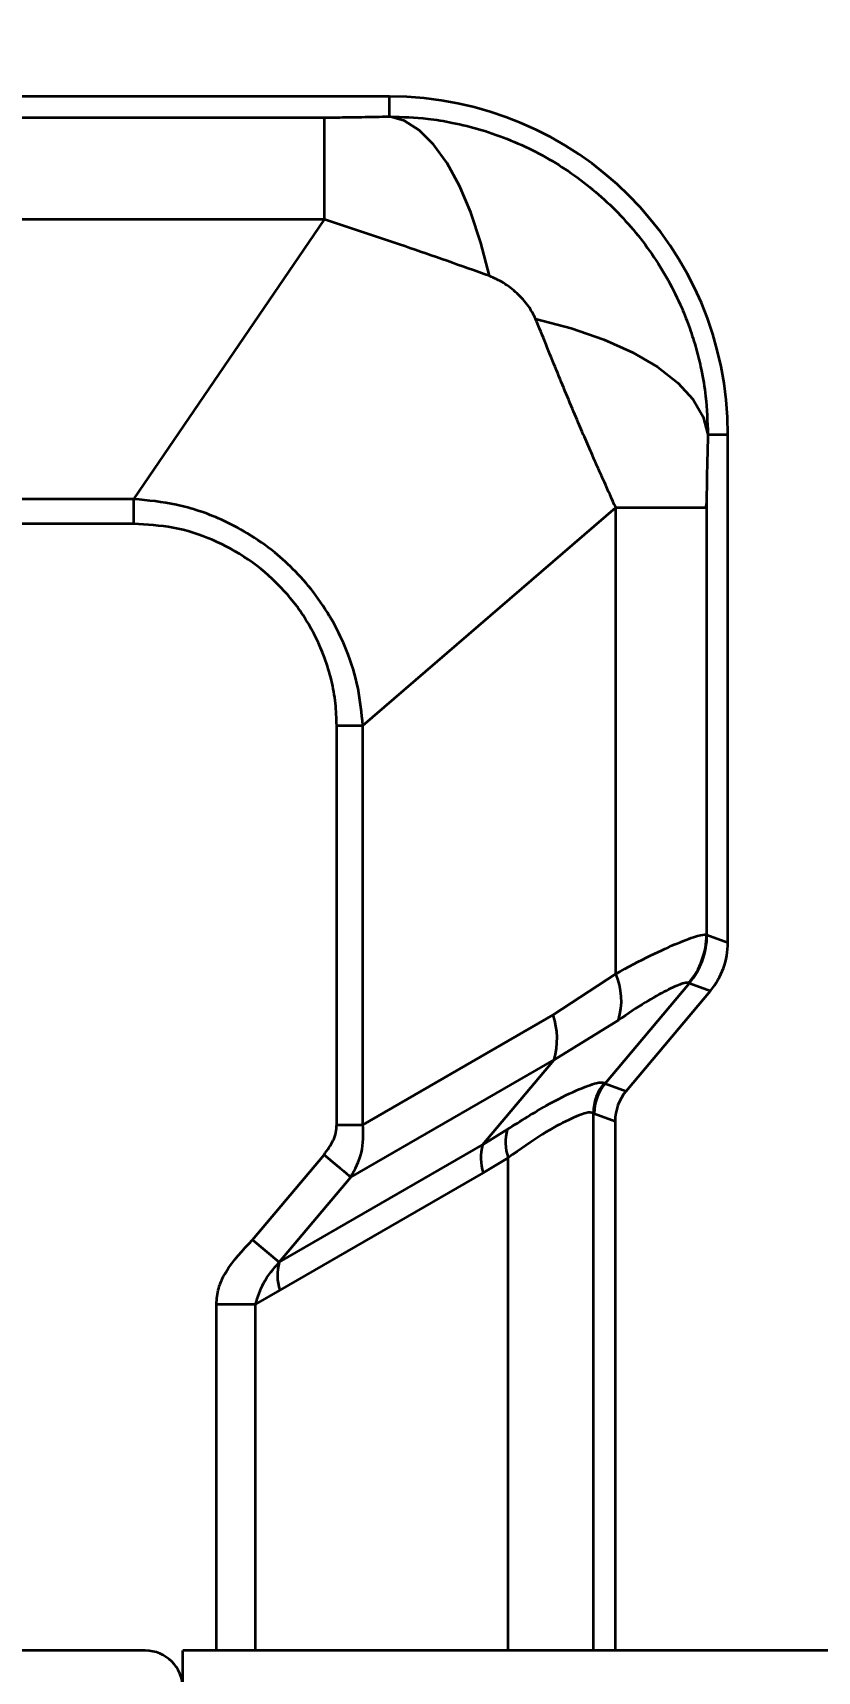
# Model space of a CAD drawing. Header units: millimetres. Extents: x 0 to 420, y 0 to 297.
# Drawn here: x 267.338 to 267.755, y 174.19 to 175.063 of the extents above; entities that cross this region are included whole.
import ezdxf

# ---------------------------------------------------------------- set-up
doc = ezdxf.new("R2010")
doc.units = ezdxf.units.MM
doc.layers.add('尺寸线层', color=150, linetype='Continuous')
doc.styles.add('SLDTEXTSTYLE2', font='TXT', dxfattribs={"width": 0.7})
doc.dimstyles.new('SLDDIMSTYLE0', dxfattribs={"dimtxt": 3.5, "dimasz": 3.302, "dimexe": 0, "dimexo": 0.0625, "dimgap": 0.875, "dimtad": 1, "dimdec": 1, "dimlfac": 100, "dimrnd": 1e-09, "dimzin": 12, "dimdsep": 46, "dimtxsty": 'SLDTEXTSTYLE2', "dimsah": 1, "dimcen": 0.09, "dimadec": 0, "dimazin": 3, "dimtfac": 1, "dimtdec": 3, "dimtofl": 0, "dimtmove": 0, "dimatfit": 3, "dimfxl": 0, "dimfrac": 2, "dimtolj": 1, "dimtzin": 12, "dimarcsym": 0})

# ---------------------------------------------------------------- blocks, each defined once
blk = doc.blocks.new('_D_6')
at = {"layer": '尺寸线层'}
for p, q in [((91.21537, 164.91724), (91.21537, 234.19224)), ((321.31537, 165.18705), (321.31537, 234.19224)), ((321.31537, 233.19224), (91.21537, 233.19224))]:
    blk.add_line(p, q, dxfattribs=at)
for points in [[(91.21537, 233.19224), (94.51737, 232.68424), (94.51737, 233.70024)], [(321.31537, 233.19224), (318.01337, 233.70024), (318.01337, 232.68424)]]:
    blk.add_solid(points, dxfattribs=at)
at = {"layer": '尺寸线层', "insert": (205.17264, 237.70398), "char_height": 3.5, "attachment_point": 1, "style": 'SLDTEXTSTYLE2'}
blk.add_mtext('23010', dxfattribs=at)
blk = doc.blocks.new('_D_7')
at = {"layer": '尺寸线层'}
for p, q in [((70.59704, 160.40224), (70.59704, 246.19224)), ((332.81559, 175.11669), (332.81559, 246.19224)), ((332.81559, 245.19224), (70.59704, 245.19224))]:
    blk.add_line(p, q, dxfattribs=at)
for points in [[(70.59704, 245.19224), (73.89904, 244.68424), (73.89904, 245.70024)], [(332.81559, 245.19224), (329.51359, 245.70024), (329.51359, 244.68424)]]:
    blk.add_solid(points, dxfattribs=at)
at = {"layer": '尺寸线层', "insert": (202.87576, 249.70398), "char_height": 3.5, "attachment_point": 1, "style": 'SLDTEXTSTYLE2'}
blk.add_mtext('26221.85', dxfattribs=at)

msp = doc.modelspace()

# ---------------------------------------------------------------- linework, layer by layer
at = {"color": 7, "linetype": 'Continuous', "lineweight": 35}
for p, q in [((267.52789, 175.02859), (267.25379, 175.02859)), ((267.52789, 175.01793), (267.52789, 175.02859)), ((267.25785, 175.01745), (267.49327, 175.01745)), ((267.49327, 174.96314), (267.49327, 175.01745)), ((267.49327, 174.96314), (267.2409, 174.96314)), ((267.39175, 174.81425), (267.49327, 174.96314)), ((267.6972, 174.84859), (267.70789, 174.84859)), ((267.70789, 174.57813), (267.70789, 174.84859)), ((267.39175, 174.81425), (267.18528, 174.81425)), ((267.39175, 174.80106), (267.39175, 174.81425)), ((267.51371, 174.69361), (267.64819, 174.80972)), ((267.64819, 174.56149), (267.64819, 174.80972)), ((267.6965, 174.80972), (267.6965, 174.58232)), ((267.39175, 174.80106), (267.18528, 174.80106)), ((267.49977, 174.69361), (267.51371, 174.69361)), ((267.49977, 174.48111), (267.49977, 174.69361)), ((267.51371, 174.48111), (267.51371, 174.69361)), ((267.69674, 174.58219), (267.6965, 174.58232)), ((267.69674, 174.58219), (267.70789, 174.57813)), ((267.61491, 174.53953), (267.64819, 174.56149)), ((267.64258, 174.5031), (267.6874, 174.55651)), ((267.65373, 174.49905), (267.69854, 174.55245)), ((267.6874, 174.55651), (267.68713, 174.55666)), ((267.6874, 174.55651), (267.69854, 174.55245)), ((267.51371, 174.48111), (267.61491, 174.53953)), ((267.61542, 174.51571), (267.64968, 174.53686)), ((267.50721, 174.45324), (267.61542, 174.51571)), ((267.57738, 174.47038), (267.61542, 174.51571)), ((267.64216, 174.50338), (267.64258, 174.5031)), ((267.64258, 174.5031), (267.65373, 174.49905)), ((267.63674, 174.48705), (267.63629, 174.48735)), ((267.63629, 174.20109), (267.63629, 174.48735)), ((267.63674, 174.48705), (267.64789, 174.483)), ((267.64789, 174.483), (267.64789, 174.20109)), ((267.49977, 174.48111), (267.51371, 174.48111)), ((267.57738, 174.47038), (267.59046, 174.47863)), ((267.45498, 174.41981), (267.49302, 174.46515)), ((267.46917, 174.4079), (267.57738, 174.47038)), ((267.59101, 174.46355), (267.5777, 174.45549)), ((267.59101, 174.20109), (267.59101, 174.46355)), ((267.46917, 174.4079), (267.50721, 174.45324)), ((267.5777, 174.45549), (267.46949, 174.39302)), ((267.45498, 174.41981), (267.46917, 174.4079)), ((267.46949, 174.39302), (267.45662, 174.38559)), ((267.43572, 174.38559), (267.45662, 174.38559)), ((267.43572, 174.20109), (267.43572, 174.38559)), ((267.45662, 174.20109), (267.45662, 174.38559)), ((267.39789, 174.20109), (267.23789, 174.20109)), ((277.01789, 174.20109), (267.41789, 174.20109)), ((267.41789, 174.18109), (267.41789, 174.20109))]:
    msp.add_line(p, q, dxfattribs=at)
at = {"color": 7, "linetype": 'Continuous', "lineweight": 35, "flags": 128}
for points in [[(267.581, 174.93306), (267.57649, 174.95067), (267.57117, 174.96674), (267.56512, 174.98099), (267.55845, 174.99318), (267.55127, 175.00312), (267.54369, 175.01063), (267.53586, 175.0156), (267.52789, 175.01793)], [(267.60558, 174.91024), (267.6245, 174.90527), (267.64182, 174.89925), (267.65722, 174.89231), (267.67044, 174.88457), (267.68121, 174.87617), (267.68936, 174.86726), (267.69472, 174.85801), (267.6972, 174.84859)], [(267.49302, 174.46515), (267.49528, 174.46325), (267.49749, 174.46139), (267.4996, 174.45962), (267.50157, 174.45797), (267.50335, 174.45647), (267.50491, 174.45517), (267.5062, 174.45408), (267.50721, 174.45324)]]:
    msp.add_lwpolyline(points, dxfattribs=at)
at = {"color": 7, "linetype": 'Continuous', "lineweight": 35}
for centre, radius, start, end in [((267.52789, 174.84859), 0.18, 360, 90), ((267.65644, 174.58241), 0.04006, 320.00758, 359.87308), ((267.65668, 174.58223), 0.04006, 320.05864, 359.94136), ((267.61584, 174.54718), 0.03537, 343.03769, 23.86274), ((267.57687, 174.52679), 0.04011, 343.96572, 18.51635), ((267.66132, 174.48728), 0.02503, 139.96787, 179.83387), ((267.66178, 174.48703), 0.02504, 140.05864, 179.94136), ((267.61355, 174.47192), 0.02404, 163.79931, 200.3661), ((267.60148, 174.46346), 0.02507, 163.96574, 198.51637), ((267.49326, 174.40098), 0.02507, 163.96574, 198.51636), ((267.39789, 174.18109), 0.02, 0, 90)]:
    msp.add_arc(centre, radius, start, end, dxfattribs=at)
for centre, major_axis, start_param, end_param in [((267.66783, 174.57817), (0.03765, -0.0137), 5.934618, 6.631752), ((267.67292, 174.48297), (0.02353, -0.00856), 2.793026, 3.49016)]:
    msp.add_ellipse(centre, major_axis=major_axis, ratio=0.998448, start_param=start_param, end_param=end_param, dxfattribs=at)
for points, knots in [([(267.49327, 175.01745), (267.49598, 175.01746), (267.5027, 175.01749), (267.51434, 175.01765), (267.52298, 175.01783), (267.52789, 175.01793)], [0, 0, 0, 0, 0.226599, 0.561025, 1, 1, 1, 1]), ([(267.52789, 175.01793), (267.53467, 175.01771), (267.54586, 175.01734), (267.56209, 175.01467), (267.57692, 175.01101), (267.59747, 175.00373), (267.62177, 174.99088), (267.64721, 174.97032), (267.66829, 174.94526), (267.68083, 174.92264), (267.68765, 174.90524), (267.6911, 174.89432), (267.69401, 174.88226), (267.69659, 174.86706), (267.69698, 174.8554), (267.6972, 174.84859)], [0, 0, 0, 0, 0.076443, 0.126237, 0.185346, 0.248673, 0.371897, 0.493418, 0.615548, 0.739261, 0.783292, 0.826338, 0.868398, 0.923222, 1, 1, 1, 1]), ([(267.581, 174.93306), (267.56597, 174.93838), (267.53673, 174.94872), (267.50748, 174.95843), (267.49327, 174.96314)], [0, 0, 0, 0, 0.513929, 1, 1, 1, 1]), ([(267.60558, 174.91024), (267.60439, 174.91255), (267.60182, 174.9175), (267.59579, 174.9239), (267.58883, 174.92953), (267.58353, 174.93192), (267.581, 174.93306)], [0, 0, 0, 0, 0.228464, 0.490672, 0.757738, 1, 1, 1, 1]), ([(267.64819, 174.80972), (267.64619, 174.81421), (267.64214, 174.82327), (267.63648, 174.83598), (267.63146, 174.84749), (267.62499, 174.8626), (267.61629, 174.88378), (267.60926, 174.90115), (267.60558, 174.91024)], [0, 0, 0, 0, 0.140816, 0.284488, 0.382285, 0.482496, 0.729213, 1, 1, 1, 1]), ([(267.6972, 174.84859), (267.69698, 174.83965), (267.69672, 174.82846), (267.69654, 174.81566), (267.69651, 174.81176), (267.6965, 174.81027), (267.6965, 174.80972)], [0, 0, 0, 0, 0.712288, 0.891315, 0.960245, 1, 1, 1, 1]), ([(267.51371, 174.69361), (267.51305, 174.70022), (267.51169, 174.71403), (267.50593, 174.73231), (267.49815, 174.74888), (267.48914, 174.76292), (267.47844, 174.77544), (267.46628, 174.78663), (267.453, 174.79596), (267.43563, 174.80499), (267.41534, 174.81199), (267.39937, 174.81352), (267.39175, 174.81425)], [0, 0, 0, 0, 0.105818, 0.221247, 0.303726, 0.397637, 0.486458, 0.56599, 0.660847, 0.744444, 0.877991, 1, 1, 1, 1]), ([(267.64819, 174.80972), (267.65492, 174.80972), (267.66848, 174.80972), (267.68316, 174.80972), (267.69335, 174.80972), (267.69545, 174.80972), (267.6965, 174.80972)], [0, 0, 0, 0, 0.247804, 0.5, 0.752196, 1, 1, 1, 1]), ([(267.69629, 174.80972), (267.69631, 174.80979), (267.69635, 174.80993), (267.69643, 174.81063), (267.69648, 174.81138), (267.69651, 174.81191)], [0, 0, 0, 0, 0.207126, 0.438229, 1, 1, 1, 1]), ([(267.49977, 174.69361), (267.49964, 174.69759), (267.49936, 174.70568), (267.49716, 174.71785), (267.49256, 174.73302), (267.48407, 174.75043), (267.47014, 174.76812), (267.45321, 174.78258), (267.43387, 174.7931), (267.41315, 174.7998), (267.39879, 174.80065), (267.39175, 174.80106)], [0, 0, 0, 0, 0.070722, 0.143758, 0.21913, 0.352151, 0.485358, 0.616819, 0.745052, 0.874872, 1, 1, 1, 1]), ([(267.64819, 174.56149), (267.65461, 174.56492), (267.66718, 174.57165), (267.68204, 174.57826), (267.693, 174.58233), (267.69533, 174.58232), (267.6965, 174.58232)], [0, 0, 0, 0, 0.245129, 0.480308, 0.739086, 1, 1, 1, 1]), ([(267.68713, 174.55666), (267.68617, 174.55671), (267.6843, 174.55681), (267.67574, 174.55297), (267.6643, 174.54671), (267.65461, 174.54018), (267.64968, 174.53686)], [0, 0, 0, 0, 0.267138, 0.52122, 0.755952, 1, 1, 1, 1]), ([(267.59046, 174.47863), (267.59768, 174.48316), (267.61175, 174.49198), (267.62794, 174.49986), (267.63888, 174.50397), (267.64109, 174.50357), (267.64216, 174.50338)], [0, 0, 0, 0, 0.264309, 0.514931, 0.766931, 1, 1, 1, 1]), ([(267.63629, 174.48735), (267.63531, 174.48758), (267.63331, 174.48805), (267.62365, 174.48413), (267.60955, 174.47659), (267.59729, 174.46797), (267.59101, 174.46355)], [0, 0, 0, 0, 0.24021, 0.485805, 0.736712, 1, 1, 1, 1]), ([(267.49302, 174.46515), (267.49481, 174.46761), (267.49749, 174.47127), (267.49947, 174.47689), (267.49967, 174.47974), (267.49977, 174.48111)], [0, 0, 0, 0, 0.51551, 0.767405, 1, 1, 1, 1]), ([(267.50721, 174.45324), (267.50949, 174.45745), (267.51412, 174.46601), (267.51385, 174.47602), (267.51371, 174.48111)], [0, 0, 0, 0, 0.492397, 1, 1, 1, 1]), ([(267.43572, 174.38559), (267.43598, 174.38843), (267.43653, 174.39438), (267.44247, 174.40667), (267.4498, 174.41437), (267.45498, 174.41981)], [0, 0, 0, 0, 0.211639, 0.442849, 1, 1, 1, 1]), ([(267.45662, 174.38559), (267.45781, 174.38943), (267.46037, 174.39773), (267.4661, 174.40435), (267.46917, 174.4079)], [0, 0, 0, 0, 0.462726, 1, 1, 1, 1])]:
    msp.add_open_spline(points, degree=3, knots=knots, dxfattribs=at)

# ---------------------------------------------------------------- dimensions: what is measured, and where the dimension line sits
at = {"layer": '尺寸线层'}
for base, p1, p2, picture, middle in [((70.59704, 245.19224), (332.81559, 175.11669), (70.59704, 160.40224), '_D_7', (209.01291, 245.19224)), ((91.21537, 233.19224), (321.31537, 165.18705), (91.21537, 164.91724), '_D_6', (209.01291, 233.19224))]:
    dim = msp.add_linear_dim(base=base, p1=p1, p2=p2, angle=0, dimstyle='SLDDIMSTYLE0', dxfattribs=at)
    dim.commit()
    dim.dimension.update_dxf_attribs({"geometry": picture, "text_midpoint": middle, "dimtype": 160})

doc.saveas('drawing.dxf')
